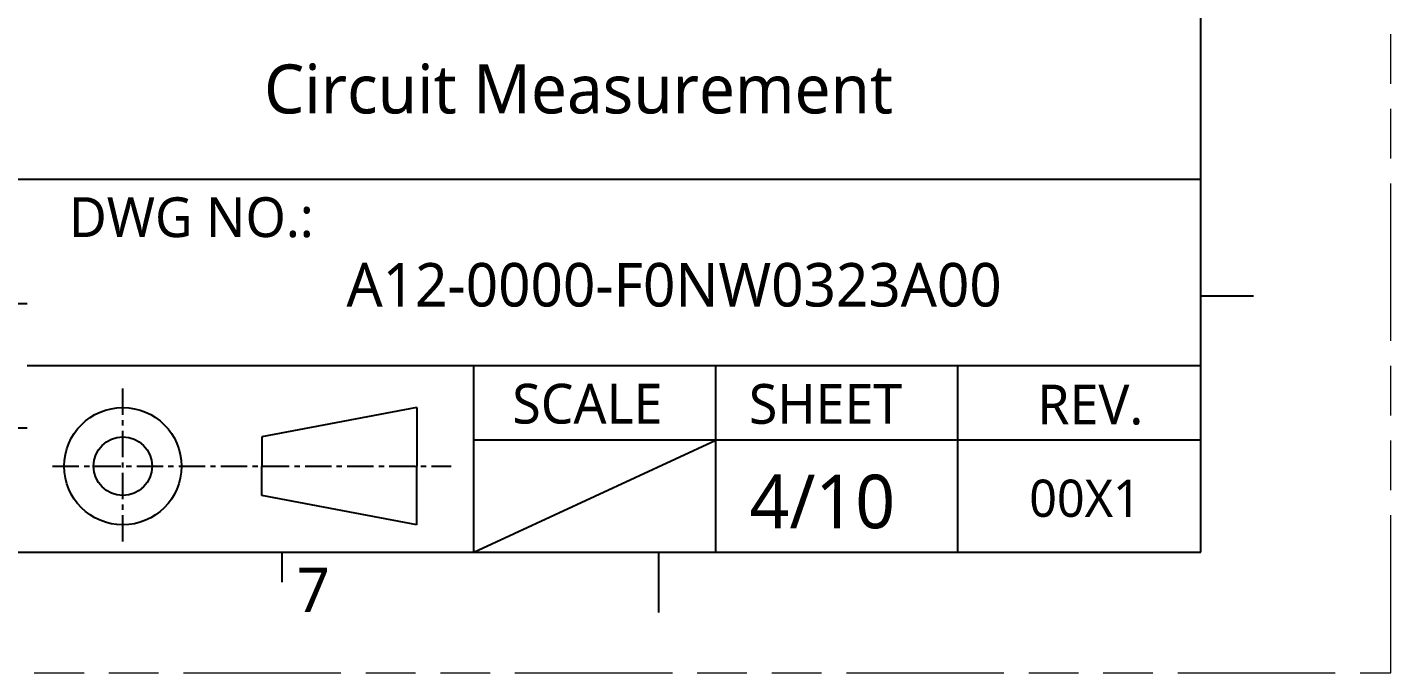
# Model space of a CAD drawing. Extents: x 592 to 965, y 89 to 353.
# Drawn here: x 882.6 to 964.9, y 89 to 127.9 of the extents above; entities that cross this region are included whole.
import ezdxf

# ---------------------------------------------------------------- set-up
doc = ezdxf.new("R2010")
doc.units = 0
doc.linetypes.add('CENTER', pattern=[50.8, 31.75, -6.35, 6.35, -6.35])
doc.linetypes.add('PHANTOM', pattern=[29.5, 9.5, -1.5, 3, -1.5, 3, -1.5, 9.5])
doc.layers.get('0').update_dxf_attribs({"color": 9})
doc.layers.add('0PAPERF', color=2, linetype='PHANTOM', lineweight=5, plot=False)
doc.layers.add('DIM', color=3, linetype='Continuous', lineweight=5)
doc.layers.add('OUTLINE', color=1, linetype='Continuous')
doc.styles.get("Standard").update_dxf_attribs({"font": 'txt.shx'})

msp = doc.modelspace()

# ---------------------------------------------------------------- linework, layer by layer
for p, q in [((953.402, 96.234), (953.402, 338.976)), ((953.402, 111.689), (956.584, 111.689)), ((602.472, 96.234), (953.402, 96.234)), ((897.944, 96.234), (897.944, 94.415)), ((920.673, 96.234), (920.673, 92.597))]:
    msp.add_line(p, q)
at = {"color": 0}
for p, q in [((953.328, 118.691), (827.575, 118.691)), ((882.592, 111.205), (799.505, 111.205)), ((953.328, 107.463), (882.592, 107.463)), ((909.539, 96.235), (909.539, 107.463)), ((924.135, 96.235), (924.135, 107.463)), ((938.732, 96.235), (938.732, 107.463)), ((906.103, 104.945), (896.745, 103.177)), ((906.103, 104.945), (906.103, 101.409)), ((827.575, 103.719), (882.592, 103.719)), ((896.745, 103.177), (896.745, 101.409)), ((953.328, 102.971), (909.539, 102.971)), ((909.539, 96.235), (924.135, 102.971)), ((896.745, 99.64), (896.745, 101.409)), ((906.103, 97.872), (906.103, 101.409)), ((906.103, 97.872), (896.745, 99.64))]:
    msp.add_line(p, q, dxfattribs=at)
at = {"color": 0, "linetype": 'CENTER', "ltscale": 0.05}
for p, q in [((888.357, 96.879), (888.357, 106.293)), ((884.114, 101.409), (908.163, 101.409))]:
    msp.add_line(p, q, dxfattribs=at)
at = {"color": 0}
for radius in [3.537, 1.768]:
    msp.add_circle((888.357, 101.409), radius, dxfattribs=at)
at = {"layer": '0PAPERF'}
for p, q in [((964.86, 88.961), (964.86, 352.619)), ((592.015, 88.961), (964.86, 88.961))]:
    msp.add_line(p, q, dxfattribs=at)

# ---------------------------------------------------------------- texts
at = {"attachment_point": 1}
for s, insert, char_height, width in [('{\\fMicrosoft JhengHei|b0|i0|c136|p0;\\C0;Circuit Measurement}', (896.876, 125.633), 2.95363, 44.06461), ('{\\fMicrosoft JhengHei|b0|i0|c136|p0;4/10}', (926.174, 100.897), 3.23015, 17.05261)]:
    msp.add_mtext(s, dxfattribs=dict(at, insert=insert, char_height=char_height, width=width))
at = {"color": 0}
for s, insert, char_height, width, attachment_point in [('{\\fMicrosoft JhengHei|b0|i0|c136|p0;DWG NO.:}', (885.11, 117.624), 2.39854, 19.18224, 1), ('{\\fMicrosoft JhengHei|b0|i0|c136|p18;A12-0000-F0NW0323A00}', (921.621, 112.332), 2.62424, 44.31691, 5), ('{\\fMicrosoft JhengHei|b0|i0|c136|p0;\\H1.244111x;SCALE} ', (911.858, 106.379), 1.92792, 11.15116, 1), ('{\\fMicrosoft JhengHei|b0|i0|c136|p0;SHEET}', (926.134, 106.367), 2.39854, 12.21342, 1), ('{\\fMicrosoft JhengHei|b0|i0|c136|p0;REV.}', (943.537, 106.332), 2.39854, 12.21342, 1)]:
    msp.add_mtext(s, dxfattribs=dict(at, insert=insert, char_height=char_height, width=width, attachment_point=attachment_point))
at = {"layer": 'DIM', "insert": (898.853, 95.297), "char_height": 2.66772, "width": 1.62418, "attachment_point": 1}
msp.add_mtext('{\\fMicrosoft JhengHei|b0|i0|c136|p0;\\C0;7}', dxfattribs=at)
at = {"layer": 'OUTLINE', "color": 2, "linetype": 'Continuous', "lineweight": 0, "insert": (943.047, 100.601), "char_height": 2.24514, "width": 5.442, "attachment_point": 1}
msp.add_mtext('{\\fMicrosoft JhengHei|b0|i0|c136|p0;\\C0;00X1}', dxfattribs=at)

doc.saveas('drawing.dxf')
